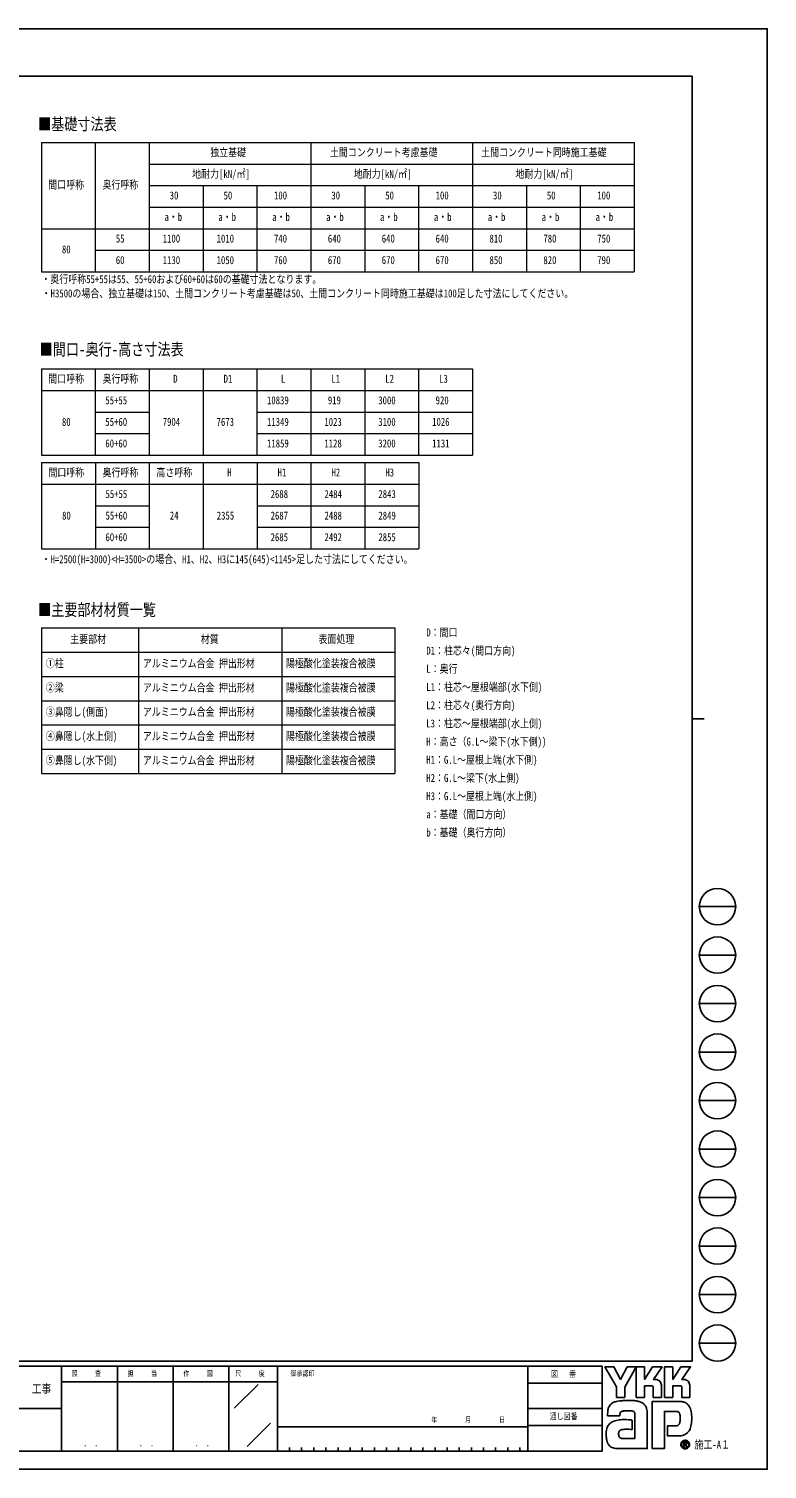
# Model space of a CAD drawing. Units: millimetres, scale not verified. Extents: x -18922 to 18922, y -13365 to 13365.
# Drawn here: x 5219 to 18922, y -13365 to 13365 of the extents above; entities that cross this region are included whole.
import ezdxf
from ezdxf.enums import TextEntityAlignment as Align

# ---------------------------------------------------------------- set-up
doc = ezdxf.new("R2010")
doc.units = ezdxf.units.MM
doc.header["$LTSCALE"] = 70
doc.layers.add('0-1_TABLE1', color=7, linetype='Continuous', lineweight=18)
doc.layers.add('0-2_USER1', color=3, linetype='Continuous')
doc.layers.add('0-8_YKK_ZWAK', color=7, linetype='Continuous')
doc.styles.add('ＭＳ ゴシック', font='')
doc.styles.get('ＭＳ ゴシック').set_extended_font_data('MS Gothic')

msp = doc.modelspace()

# ---------------------------------------------------------------- linework, layer by layer
at = {"layer": '0-1_TABLE1'}
for p, q in [((5452.45, 11255.29), (16452.45, 11255.29)), ((5452.45, 11255.29), (5452.45, 8855.29)), ((6452.45, 11255.29), (6452.45, 8855.29)), ((7452.45, 11255.29), (7452.45, 8855.29)), ((10452.45, 11255.29), (10452.45, 8855.29)), ((13452.45, 11255.29), (13452.45, 8855.29)), ((7452.45, 10855.29), (16452.45, 10855.29)), ((7452.45, 10455.29), (16452.45, 10455.29)), ((8452.45, 10455.29), (8452.45, 8855.29)), ((9452.45, 10455.29), (9452.45, 8855.29)), ((11452.45, 10455.29), (11452.45, 8855.29)), ((12452.45, 10455.29), (12452.45, 8855.29)), ((14452.45, 10455.29), (14452.45, 8855.29)), ((15452.45, 10455.29), (15452.45, 8855.29)), ((7452.45, 10055.29), (16452.45, 10055.29)), ((5452.45, 9655.29), (16452.45, 9655.29)), ((6452.45, 9255.29), (16452.45, 9255.29)), ((5452.45, 7053.54), (13452.45, 7053.54)), ((5452.45, 7053.54), (5452.45, 5453.54)), ((6452.45, 7053.54), (6452.45, 5453.54)), ((7452.45, 7053.54), (7452.45, 5453.54)), ((8452.45, 7053.54), (8452.45, 5453.54)), ((9452.45, 7053.54), (9452.45, 5453.54)), ((10452.45, 7053.54), (10452.45, 5453.54)), ((11452.45, 7053.54), (11452.45, 5453.54)), ((12452.45, 7053.54), (12452.45, 5453.54)), ((13452.45, 7053.54), (13452.45, 5453.54)), ((5452.45, 6653.54), (13452.45, 6653.54)), ((6452.45, 6253.54), (7452.45, 6253.54)), ((9452.45, 6253.54), (13452.45, 6253.54)), ((6452.45, 5853.54), (7452.45, 5853.54)), ((9452.45, 5853.54), (13452.45, 5853.54)), ((5452.45, 5453.54), (13452.45, 5453.54)), ((5454.85, 5314.21), (12454.85, 5314.21)), ((5454.85, 5314.21), (5454.85, 3714.21)), ((6454.85, 5314.21), (6454.85, 3714.21)), ((7454.85, 5314.21), (7454.85, 3714.21)), ((8454.85, 5314.21), (8454.85, 3714.21)), ((9454.85, 5314.21), (9454.85, 3714.21)), ((10454.85, 5314.21), (10454.85, 3714.21)), ((11454.85, 5314.21), (11454.85, 3714.21)), ((12454.85, 5314.21), (12454.85, 3714.21)), ((5454.85, 4914.21), (12454.85, 4914.21)), ((6454.85, 4514.21), (7454.85, 4514.21)), ((9454.85, 4514.21), (12454.85, 4514.21)), ((6454.85, 4114.21), (7454.85, 4114.21)), ((9454.85, 4114.21), (12454.85, 4114.21)), ((5454.85, 3714.21), (12454.85, 3714.21)), ((5454.85, 2246.55), (12011.85, 2246.55)), ((5454.85, 2246.55), (5454.85, -453.45)), ((7254.85, 2246.55), (7254.85, -453.45)), ((9911.85, 2246.55), (9911.85, -453.45)), ((12011.85, 2246.55), (12011.85, -453.45)), ((5454.85, 1796.55), (12011.85, 1796.55)), ((5454.85, 1346.55), (12011.85, 1346.55)), ((5454.85, 896.55), (12011.85, 896.55)), ((5454.85, 446.55), (12011.85, 446.55)), ((5454.85, -3.45), (12011.85, -3.45)), ((5454.85, -453.45), (12011.85, -453.45))]:
    msp.add_line(p, q, dxfattribs=at)
for points in [[(16452.45, 11255.29), (16452.45, 10455.29), (16452.45, 8855.29)], [(5452.45, 8855.29), (6452.45, 8855.29), (16452.45, 8855.29)]]:
    msp.add_lwpolyline(points, dxfattribs=at)
at = {"layer": '0-8_YKK_ZWAK'}
for p, q in [((17527.59, 12487.5), (-17572.41, 12487.5)), ((17527.59, 12487.5), (17527.59, -11362.5)), ((17527.59, 562.5), (17752.59, 562.5)), ((17662.59, -2925), (18337.59, -2925)), ((17662.59, -3825), (18337.59, -3825)), ((17662.59, -4725), (18337.59, -4725)), ((17662.59, -5625), (18337.59, -5625)), ((17662.59, -6525), (18337.59, -6525)), ((17662.59, -7425), (18337.59, -7425)), ((17662.59, -8325), (18337.59, -8325)), ((17662.59, -9225), (18337.59, -9225)), ((17662.59, -10125), (18337.59, -10125)), ((17662.59, -11025), (18337.59, -11025)), ((17527.59, -11362.5), (-17572.41, -11362.5)), ((5827.59, -11452.5), (-22.41, -11452.5)), ((6862.59, -11452.5), (6862.59, -13027.5)), ((7897.59, -11452.5), (7897.59, -13027.5)), ((8932.59, -11452.5), (8932.59, -13027.5)), ((9832.59, -11452.5), (8932.59, -11452.5)), ((14478.84, -11452.5), (9832.59, -11452.5)), ((9832.59, -11452.5), (9832.59, -13027.5)), ((14478.84, -11452.5), (14478.84, -13027.5)), ((15862.59, -11452.5), (14478.84, -11452.5)), ((15862.59, -11452.5), (15862.59, -13027.5)), ((8932.59, -11745), (5827.59, -11745)), ((8932.59, -11745), (9832.59, -11745)), ((9031.97, -12232.31), (9472.67, -11791.61)), ((14478.84, -11767.5), (15862.59, -11767.5)), ((-22.41, -12240), (5827.59, -12240)), ((14478.84, -12240), (15862.59, -12240)), ((9273.02, -12941.95), (9706.01, -12508.96)), ((15862.59, -12555), (14478.84, -12555)), ((9832.59, -12577.5), (14478.84, -12577.5)), ((-22.41, -13027.5), (5827.59, -13027.5)), ((5827.59, -13027.5), (8932.59, -13027.5)), ((8932.59, -13027.5), (9832.59, -13027.5)), ((9832.59, -13027.5), (14478.84, -13027.5)), ((10057.59, -12960), (10057.59, -13027.5)), ((10282.59, -12960), (10282.59, -13027.5)), ((10507.59, -12960), (10507.59, -13027.5)), ((10732.59, -12960), (10732.59, -13027.5)), ((10957.59, -12960), (10957.59, -13027.5)), ((11182.59, -12960), (11182.59, -13027.5)), ((11407.59, -12960), (11407.59, -13027.5)), ((11632.59, -12960), (11632.59, -13027.5)), ((11857.59, -12960), (11857.59, -13027.5)), ((12082.59, -12960), (12082.59, -13027.5)), ((12307.59, -12960), (12307.59, -13027.5)), ((12532.59, -12960), (12532.59, -13027.5)), ((12757.59, -12960), (12757.59, -13027.5)), ((12982.59, -12960), (12982.59, -13027.5)), ((13207.59, -12960), (13207.59, -13027.5)), ((13432.59, -12960), (13432.59, -13027.5)), ((13657.59, -12960), (13657.59, -13027.5)), ((13882.59, -12960), (13882.59, -13027.5)), ((14107.59, -12960), (14107.59, -13027.5)), ((14332.59, -12960), (14332.59, -13027.5)), ((14478.84, -13027.5), (15862.59, -13027.5)), ((17400.03, -12977.91), (17400.03, -12977.91))]:
    msp.add_line(p, q, dxfattribs=at)
for points in [[(-18922.5, -13365), (18922.5, -13365), (18922.5, 13365), (-18922.5, 13365)], [(15912.09, -11466), (16077.74, -11466), (16202.12, -11700.45), (16326.18, -11466), (16491.94, -11466), (16279.52, -11843.96), (16279.52, -12033.6), (16128.44, -12033.6), (16128.44, -11838.86)]]:
    msp.add_lwpolyline(points, close=True, dxfattribs=at)
for points in [[(8932.59, -11452.5), (5827.59, -11452.5), (5827.59, -13027.5)], [(16787.46, -11819.74), (16644.46, -11819.74), (16644.46, -12033.43), (16492.11, -12033.43), (16492.11, -11466), (16644.46, -11466), (16644.46, -11698.13), (16794.31, -11466), (16973.27, -11466), (16812.72, -11700.95), (16818.41, -11700.95), (16824.69, -11700.95), (16831.14, -11700.95), (16837.34, -11700.95), (16842.89, -11700.95), (16847.37, -11700.95), (16850.36, -11700.95), (16851.45, -11700.95)], [(17313.8, -11819.74), (17170.96, -11819.74), (17170.96, -12033.6), (17018.53, -12033.6), (17018.53, -11466), (17170.96, -11466), (17170.96, -11698.13), (17320.65, -11466), (17499.61, -11466), (17339.05, -11700.95), (17344.8, -11700.95), (17351.11, -11700.95), (17357.57, -11700.95), (17363.76, -11700.95), (17369.29, -11700.95), (17373.74, -11700.95), (17376.71, -11700.95), (17377.79, -11700.95)], [(16895.28, -11709.96), (16913.47, -11720.35), (16928.88, -11733.9), (16941.26, -11750.03), (16950.4, -11768.17), (16956.05, -11787.74), (16957.99, -11808.16), (16957.99, -12033.98), (16809.35, -12033.98), (16809.35, -11841.34)], [(17421.67, -11709.96), (17439.92, -11720.35), (17455.38, -11733.9), (17467.83, -11750.03), (17477.02, -11768.17), (17482.71, -11787.74), (17484.66, -11808.16), (17484.66, -12033.6), (17335.68, -12033.6), (17335.68, -11841.34)], [(16221.58, -12295.4), (16211.13, -12301.29), (16202.96, -12308.48), (16196.8, -12316.88), (16192.31, -12326.38), (16189.22, -12336.89), (16187.22, -12348.31), (16186.01, -12360.55), (16185.28, -12373.5), (15960.35, -12374.05), (15961.01, -12343.29), (15962.26, -12308.72)], [(16684.69, -12236.25), (16691.07, -12262.06), (16694.69, -12289.69), (16695.83, -12319.14), (16695.83, -12982.5), (16152.99, -12982.5)], [(16307.76, -12444.87), (16350.33, -12447.68), (16383.8, -12451.43), (16405.7, -12454.95), (16413.54, -12457.05), (16413.54, -12629.13), (16388.65, -12626.5), (16361.35, -12625.02), (16333.41, -12624.45), (16306.59, -12624.54), (16282.66, -12625.03), (16263.38, -12625.69), (16250.51, -12626.27), (16245.83, -12626.51), (16226.38, -12630.07), (16209.6, -12635.64), (16195.51, -12643.26), (16184.1, -12652.96), (16175.37, -12664.79), (16169.33, -12678.77), (16165.96, -12694.95), (16165.28, -12713.36), (16167.43, -12733.6), (16171.73, -12750.33), (16177.92, -12763.88), (16185.72, -12774.55), (16194.87, -12782.68), (16205.1, -12788.57), (16216.14, -12792.56), (16227.72, -12794.95), (16466.68, -12794.95), (16466.68, -12352.83), (16466.75, -12344.07), (16466.29, -12335.5), (16465.17, -12327.24), (16463.25, -12319.41), (16460.38, -12312.11), (16456.44, -12305.46), (16451.27, -12299.57), (16444.74, -12294.56)], [(16444.74, -12294.56), (16430.73, -12289.06), (16408.32, -12284.4), (16379.74, -12280.96), (16347.18, -12279.12), (16312.88, -12279.27), (16279.03, -12281.78)], [(17229.91, -12291.78), (17015.37, -12291.78), (17015.37, -12982.5), (16790.54, -12982.5), (16790.54, -12108.56), (17313.09, -12108.56)], [(17454.21, -12170.3), (17468.87, -12188.81), (17479.86, -12206.74), (17487.52, -12222.97)], [(17435.53, -12694.37), (17414.77, -12710.51), (17393.15, -12723.19), (17370.82, -12732.66), (17347.95, -12739.13), (17324.71, -12742.85), (17301.24, -12744.04), (17070.12, -12744.04), (17070.12, -12562.48), (17200.45, -12562.48), (17224.48, -12562.15), (17245.6, -12560.1), (17263.74, -12554.78)], [(17306.22, -12424.49), (17305.94, -12395.84), (17304.57, -12370.04), (17301.34, -12347.38), (17295.47, -12328.17)], [(17435.73, -12881.69), (17435.62, -12879.05), (17435.29, -12876.51), (17434.74, -12874.07), (17433.98, -12871.74), (17433.02, -12869.54), (17431.84, -12867.47), (17430.45, -12865.54), (17428.86, -12863.75), (17426.78, -12861.91), (17424.46, -12860.31), (17421.93, -12858.94), (17419.19, -12857.81), (17416.25, -12856.93), (17413.13, -12856.3), (17409.82, -12855.92), (17406.35, -12855.79), (17372.24, -12855.79), (17372.24, -12956.13), (17382.55, -12956.13), (17382.55, -12866.03), (17406.35, -12866.03), (17408.81, -12866.11), (17411.12, -12866.35), (17413.28, -12866.75), (17415.28, -12867.3), (17417.12, -12868), (17418.79, -12868.85), (17420.29, -12869.85), (17421.6, -12871)], [(17425.62, -12881.69), (17424.99, -12886.51), (17423.27, -12890.31), (17420.68, -12893.2), (17417.46, -12895.31), (17413.84, -12896.75), (17410.07, -12897.63), (17406.37, -12898.08), (17402.98, -12898.2), (17394.05, -12898.2), (17398.56, -12905.86), (17428.02, -12956.47), (17439.81, -12956.47), (17411.4, -12907.76), (17414.06, -12907.23), (17416.6, -12906.56), (17419.01, -12905.75), (17421.28, -12904.79), (17423.41, -12903.7), (17425.38, -12902.47), (17427.21, -12901.1), (17428.86, -12899.59)]]:
    msp.add_lwpolyline(points, dxfattribs=at)
for centre in [(18000.09, -2925), (18000.09, -3825), (18000.09, -4725), (18000.09, -5625), (18000.09, -6525), (18000.09, -7425), (18000.09, -8325), (18000.09, -9225), (18000.09, -10125), (18000.09, -11025)]:
    msp.add_circle(centre, 337.5, dxfattribs=at)
for centre, radius, start, end in [((16851.67, -11813.35), 112.4, 78.26798, 90.11215), ((16853.28, -11805.17), 104.06, 66.19963, 78.22058), ((17378, -11813.55), 112.6, 78.27851, 90.10826), ((17379.56, -11805.66), 104.55, 66.2483, 78.23226), ((16788.26, -11840.82), 21.09, 358.57817, 92.1683), ((17314.69, -11840.72), 21, 358.29941, 92.43455), ((16370.12, -12332.06), 408.53, 171.55622, 176.72493), ((16231.68, -12311.4), 268.56, 163.48385, 171.57982), ((16162.22, -12290.79), 196.11, 152.2125, 163.4865), ((16132.21, -12275.28), 162.33, 138.03852, 152.12015), ((16132.19, -12276.04), 162.82, 122.60463, 137.83438), ((16153.72, -12310.86), 203.75, 108.37421, 122.42809), ((16187.82, -12432.11), 329.63, 100.93159, 107.35499), ((16299.24, -12972.68), 881.54, 97.86054, 101.37938), ((16351.55, -13336.12), 1248.72, 94.90201, 97.9576), ((16280.96, -12436.33), 152.93, 102.4979, 112.84632), ((16355.11, -13365.2), 1278.01, 91.6169, 94.94971), ((16310.55, -12563.97), 283.95, 96.37207, 102.75341), ((16350.16, -13158.27), 1071.01, 87.51794, 91.66439), ((16364.07, -12859.99), 772.42, 81.92631, 87.59083), ((16405.14, -12578.54), 487.98, 73.67137, 82.05943), ((16466.07, -12374.63), 275.18, 60.60528, 73.9085), ((16491.01, -12324.89), 219.61, 52.17347, 59.90542), ((16513.32, -12296.02), 183.12, 43.55042, 52.14561), ((16525.6, -12284.14), 166.04, 34.48659, 43.50182), ((16525.69, -12283.89), 165.82, 25.58915, 34.43128), ((16510.94, -12290.8), 182.12, 17.43089, 25.54591), ((17231.14, -12402.05), 110.27, 77.94572, 90.63794), ((17240.72, -12357.07), 64.29, 60.20991, 77.92418), ((17304.55, -12348.96), 240.55, 78.73198, 87.96551), ((17311.6, -12312.89), 203.8, 69.03034, 78.69541), ((17318.18, -12295.35), 185.07, 59.39484, 68.9885), ((17321.22, -12290.01), 178.92, 50.3012, 59.3616), ((17320.11, -12291.27), 180.6, 42.05209, 50.28551), ((17230.91, -12342.65), 283.15, 14.76267, 25.00486), ((17057.26, -12389.98), 463.13, 7.9139, 14.95041), ((16132.18, -12657.01), 191.47, 142.04688, 153.80771), ((16125.64, -12652.33), 183.44, 130.60221, 141.94427), ((16136.44, -12665.31), 200.32, 120.60724, 130.53081), ((16157.77, -12701.58), 242.4, 112.58838, 120.58162), ((16186.47, -12770.54), 317.1, 106.61303, 112.59024), ((16231.61, -12922.26), 475.39, 99.87193, 106.59825), ((16256.9, -13064.73), 620.08, 94.78469, 99.91711), ((16269.21, -13206.47), 762.35, 90.80099, 94.81812), ((16271.08, -13312.01), 867.92, 87.57779, 90.82714), ((17242.74, -12507.43), 51.8, 293.91672, 314.09376), ((17246.94, -12345.39), 51.07, 39.8078, 59.75378), ((17235.67, -12501.19), 61.2, 314.78099, 333.92928), ((17238.21, -12352.07), 62.05, 22.65544, 39.38165), ((17190.22, -12479.12), 111.73, 334.00676, 347.34989), ((17066.24, -12450.41), 238.99, 347.14308, 355.40008), ((16794.91, -12427.09), 511.31, 355.2339, 0.29193), ((16961.17, -12441.57), 559.88, 347.15166, 352.97565), ((16883.8, -12415.2), 638.41, 2.54376, 8.01251), ((16812.76, -12422.26), 709.54, 352.8937, 357.82206), ((16784.38, -12420.43), 737.97, 357.76419, 2.60674), ((16371.6, -12705.69), 437.8, 174.55588, 182.47272), ((16616.24, -12701.84), 682.41, 181.90948, 187.89042), ((16240.42, -12693.13), 306.02, 164.97537, 174.56739), ((16329.12, -12742.23), 392.47, 187.80471, 196.36971), ((16166.06, -12673.3), 229.06, 153.89178, 164.94341), ((17400.16, -12906.85), 79.39, 90.09157, 179.92363), ((17400.15, -12906.7), 79.23, 44.93442, 90.08536), ((17285.53, -12525.24), 226.07, 311.57033, 318.66243), ((17259.36, -12502.29), 260.88, 318.67367, 325.29112), ((17326.62, -12552.42), 177.07, 326.23251, 339.61931), ((17160.32, -12488.03), 355.38, 339.22498, 347.31457), ((16177.52, -12787.01), 234.4, 196.3102, 208.20993), ((16111.51, -12822.14), 159.62, 208.29777, 223.35561), ((16096.62, -12835.24), 139.8, 223.64205, 239.63663), ((16108.98, -12812.77), 165.44, 239.8785, 253.65355), ((16131.6, -12735.04), 246.4, 253.69102, 263.74909), ((16150.76, -12564.44), 418.07, 263.68487, 270.30455), ((17399.67, -12906.94), 78.9, 179.86065, 225.14399), ((17399.66, -12906.6), 70.59, 134.8007, 180.12175), ((17399.37, -12907.05), 70.3, 179.75513, 225.29722), ((17400.05, -12906.95), 79.16, 224.94536, 269.98445), ((17399.87, -12906.2), 70.45, 89.86602, 135.149), ((17399.9, -12907.68), 70.22, 224.62822, 270.10973), ((17400.17, -12906.73), 70.99, 45.03108, 90.11509), ((17399.92, -12906.63), 71.27, 270.09072, 359.90926), ((17400.05, -12906.56), 79.55, 269.98802, 314.93777), ((17410.54, -12881.26), 15.09, 358.3894, 42.86139), ((17410.83, -12882.41), 24.9, 316.37674, 1.6565), ((17400.22, -12906.76), 70.97, 0.00643, 45.07115), ((17400.78, -12906.46), 78.62, 359.78949, 45.13288), ((17400.58, -12907.07), 78.81, 314.92572, 0.23508)]:
    msp.add_arc(centre, radius, start, end, dxfattribs=at)

# ---------------------------------------------------------------- texts
at = {"layer": '0-1_TABLE1', "style": 'ＭＳ ゴシック', "width": 0.8}
for s, p in [('独立基礎', (8585.25, 10954.04)), ('土間コンクリート考慮基礎', (10807.65, 10954.04)), ('土間コンクリート同時施工基礎', (13613.25, 10954.04)), ('地耐力[kN/㎡]', (8250.45, 10554.04)), ('地耐力[kN/㎡]', (11250.45, 10554.04)), ('地耐力[kN/㎡]', (14250.45, 10554.04)), ('間口呼称', (5579.85, 10354.04)), ('奥行呼称', (6585.25, 10354.04)), ('30', (7833.65, 10154.04)), ('50', (8833.65, 10154.04)), ('100', (9768.85, 10154.04)), ('30', (10833.65, 10154.04)), ('50', (11833.65, 10154.04)), ('100', (12768.85, 10154.04)), ('30', (13833.65, 10154.04)), ('50', (14833.65, 10154.04)), ('100', (15768.85, 10154.04)), ('a・b', (7736.45, 9754.04)), ('a・b', (8736.45, 9754.04)), ('a・b', (9736.45, 9754.04)), ('a・b', (10736.45, 9754.04)), ('a・b', (11736.45, 9754.04)), ('a・b', (12736.45, 9754.04)), ('a・b', (13736.45, 9754.04)), ('a・b', (14736.45, 9754.04)), ('a・b', (15736.45, 9754.04)), ('55', (6833.65, 9354.04)), ('1100', (7704.05, 9354.04)), ('1010', (8704.05, 9354.04)), ('740', (9768.85, 9354.04)), ('640', (10768.85, 9354.04)), ('640', (11768.85, 9354.04)), ('640', (12768.85, 9354.04)), ('810', (13768.85, 9354.04)), ('780', (14768.85, 9354.04)), ('750', (15768.85, 9354.04)), ('80', (5833.65, 9154.04)), ('60', (6833.65, 8954.04)), ('1130', (7704.05, 8954.04)), ('1050', (8704.05, 8954.04)), ('760', (9768.85, 8954.04)), ('670', (10768.85, 8954.04)), ('670', (11768.85, 8954.04)), ('670', (12768.85, 8954.04)), ('850', (13768.85, 8954.04)), ('820', (14768.85, 8954.04)), ('790', (15768.85, 8954.04)), ('間口呼称', (5579.85, 6752.29)), ('奥行呼称', (6585.25, 6752.29)), ('D', (7898.45, 6752.29)), ('D1', (8833.65, 6752.29)), ('L', (9898.45, 6752.29)), ('L1', (10833.65, 6752.29)), ('L2', (11833.65, 6752.29)), ('L3', (12833.65, 6752.29)), ('55+55', (6639.25, 6352.29)), ('10839', (9639.25, 6352.29)), ('919', (10768.85, 6352.29)), ('3000', (11704.05, 6352.29)), ('920', (12768.85, 6352.29)), ('80', (5833.65, 5952.29)), ('55+60', (6639.25, 5952.29)), ('7904', (7704.05, 5952.29)), ('7673', (8704.05, 5952.29)), ('11349', (9639.25, 5952.29)), ('1023', (10704.05, 5952.29)), ('3100', (11704.05, 5952.29)), ('1026', (12704.05, 5952.29)), ('60+60', (6639.25, 5552.29)), ('11859', (9639.25, 5552.29)), ('1128', (10704.05, 5552.29)), ('3200', (11704.05, 5552.29)), ('1131', (12704.05, 5552.29)), ('間口呼称', (5582.25, 5012.96)), ('奥行呼称', (6587.65, 5012.96)), ('高さ呼称', (7587.65, 5012.96)), ('H', (8900.85, 5012.96)), ('H1', (9836.05, 5012.96)), ('H2', (10836.05, 5012.96)), ('H3', (11836.05, 5012.96)), ('55+55', (6641.65, 4612.96)), ('2688', (9706.45, 4612.96)), ('2484', (10706.45, 4612.96)), ('2843', (11706.45, 4612.96)), ('80', (5836.05, 4212.96)), ('55+60', (6641.65, 4212.96)), ('24', (7836.05, 4212.96)), ('2355', (8706.45, 4212.96)), ('2687', (9706.45, 4212.96)), ('2488', (10706.45, 4212.96)), ('2849', (11706.45, 4212.96)), ('60+60', (6641.65, 3812.96)), ('2685', (9706.45, 3812.96)), ('2492', (10706.45, 3812.96)), ('2855', (11706.45, 3812.96)), ('主要部材', (5987.65, 1920.3)), ('材質', (8410.55, 1920.3)), ('表面処理', (10594.65, 1920.3)), ('①柱', (5534.85, 1470.3)), ('アルミニウム合金 押出形材', (7334.85, 1470.3)), ('陽極酸化塗装複合被膜', (9991.85, 1470.3)), ('②梁', (5534.85, 1020.3)), ('アルミニウム合金 押出形材', (7334.85, 1020.3)), ('陽極酸化塗装複合被膜', (9991.85, 1020.3)), ('③鼻隠し(側面)', (5534.85, 570.3)), ('アルミニウム合金 押出形材', (7334.85, 570.3)), ('陽極酸化塗装複合被膜', (9991.85, 570.3)), ('④鼻隠し(水上側)', (5534.85, 120.3)), ('アルミニウム合金 押出形材', (7334.85, 120.3)), ('陽極酸化塗装複合被膜', (9991.85, 120.3)), ('⑤鼻隠し(水下側)', (5534.85, -329.7)), ('アルミニウム合金 押出形材', (7334.85, -329.7)), ('陽極酸化塗装複合被膜', (9991.85, -329.7))]:
    msp.add_text(s, height=148.5, dxfattribs=at).set_placement(p, align=Align.BOTTOM_LEFT)
at = {"layer": '0-2_USER1', "style": 'ＭＳ ゴシック', "width": 0.8}
for s, height, p in [('■基礎寸法表', 222.7, (5391.58, 11418.07)), ('・奥行呼称55+55は55、55+60および60+60は60の基礎寸法となります。', 148.5, (5452.45, 8600.1)), ('・H3500の場合、独立基礎は150、土間コンクリート考慮基礎は50、土間コンクリート同時施工基礎は100足した寸法にしてください。', 148.5, (5457.62, 8336.38)), ('■間口-奥行-高さ寸法表', 222.7, (5420.05, 7238.45)), ('・H=2500(H=3000)<H=3500>の場合、H1、H2、H3に145(645)<1145>足した寸法にしてください。', 148.5, (5454.85, 3403.15)), ('■主要部材材質一覧', 222.7, (5391.67, 2405.57)), ('D：間口', 148.5, (12595.81, 2044.05)), ('D1：柱芯々(間口方向)', 148.5, (12595.81, 1706.55)), ('L：奥行', 148.5, (12595.81, 1369.05)), ('L1：柱芯～屋根端部(水下側)', 148.5, (12595.81, 1031.55)), ('L2：柱芯々(奥行方向)', 148.5, (12595.81, 694.05)), ('L3：柱芯～屋根端部(水上側)', 148.5, (12595.81, 356.55)), ('H：高さ（G.L～梁下(水下側))', 148.5, (12595.81, 19.05)), ('H1：G.L～屋根上端(水下側)', 148.5, (12595.81, -318.45)), ('H2：G.L～梁下(水上側)', 148.5, (12595.81, -655.95)), ('H3：G.L～屋根上端(水上側)', 148.5, (12595.81, -993.45)), ('a：基礎（間口方向）', 148.5, (12595.81, -1330.95)), ('b：基礎（奥行方向）', 148.5, (12595.81, -1668.45))]:
    msp.add_text(s, height=height, dxfattribs=at).set_placement(p, align=Align.BOTTOM_LEFT)
at = {"layer": '0-8_YKK_ZWAK', "style": 'ＭＳ ゴシック', "width": 0.8}
for s, height, p in [('照     査', 98.97, (6013.89, -11666.25)), ('担     当', 98.97, (7052.49, -11666.25)), ('作     図', 98.97, (8087.49, -11666.25)), ('尺     度', 98.97, (9051.39, -11666.25)), ('御承認印', 98.97, (10076.12, -11666.25)), ('図\u3000 番', 115.5, (14910.31, -11688.75)), ('工事', 165, (5275.5, -12003.59)), ('年        月        日', 98.97, (12689.58, -12524.47)), ('通し図番', 115.5, (14885.11, -12476.25)), ('施工-A１', 148.5, (17572.59, -13027.5)), ('． ．', 116.6, (6232.5, -12979.58)), ('． ．', 116.6, (7267.5, -12979.58)), ('． ．', 116.6, (8302.5, -12979.58))]:
    msp.add_text(s, height=height, dxfattribs=at).set_placement(p, align=Align.BOTTOM_LEFT)

doc.saveas('drawing.dxf')
